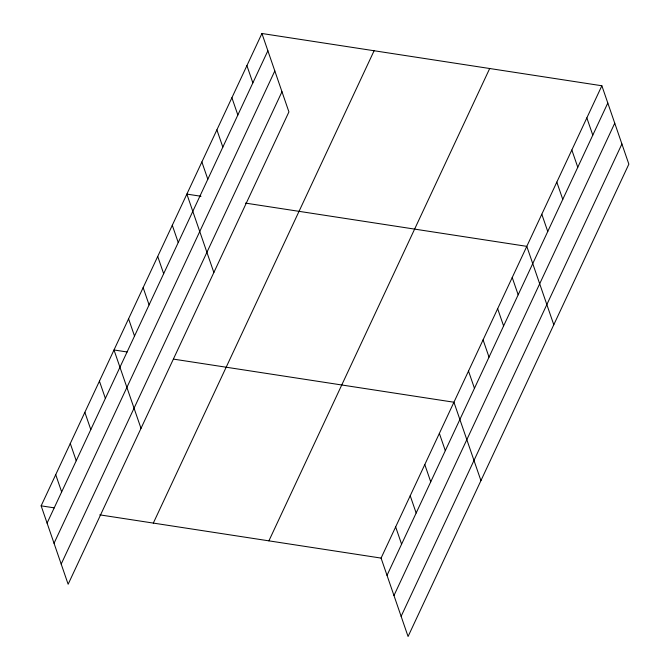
<?xml version="1.0" encoding="UTF-8"?>
<svg xmlns="http://www.w3.org/2000/svg" width="670" height="670" viewBox="0 0 670 670"><rect width="100%" height="100%" fill="white"/><g stroke="black" fill="none" stroke-linecap="round" stroke-linejoin="round"><path stroke-width="1" d="M261.928 33.5L288.921 111.907L68.139 584.24L41.146 505.842L261.928 33.5L601.861 85.76L628.854 164.158L408.072 636.5L381.079 558.093L601.861 85.76M47.084 523.103L267.874 50.761M54.035 543.278L274.817 70.936M61.196 564.065L281.978 91.731M153.321 523.086L374.103 50.744M268.896 540.849L489.686 68.516M387.017 575.363L607.807 103.021M393.968 595.538L614.75 123.196M401.129 616.325L621.911 143.983M201.008 196.268L186.863 194.099L213.856 272.497M245.48 203.102L526.796 246.351L553.788 324.757M127.141 351.984L114.001 349.966L141.002 428.373M173.631 359.137L453.933 402.226L480.934 480.625M41.146 505.842L54.278 507.86M99.755 514.853L381.079 558.093M586.845 117.878L592.791 135.139M571.837 149.996L577.774 167.257M556.82 182.114L562.767 199.375M541.804 214.233L547.75 231.493M512.223 277.531L518.17 294.792M497.651 308.703L503.597 325.963M483.078 339.874L489.025 357.135M468.506 371.046L474.452 388.315M439.361 433.398L445.307 450.659M424.788 464.57L430.735 481.839M410.216 495.75L416.162 513.011M246.912 65.618L252.858 82.879M395.652 526.922L401.59 544.182M231.904 97.736L237.842 114.997M216.887 129.854L222.834 147.124M201.871 161.972L207.817 179.242M172.291 225.271L178.237 242.532M157.718 256.442L163.664 273.703M143.145 287.614L149.092 304.884M128.573 318.794L134.519 336.055M99.428 381.138L105.374 398.407M84.855 412.318L90.802 429.579M70.283 443.49L76.229 460.751M55.71 474.661L61.657 491.931"/></g></svg>
